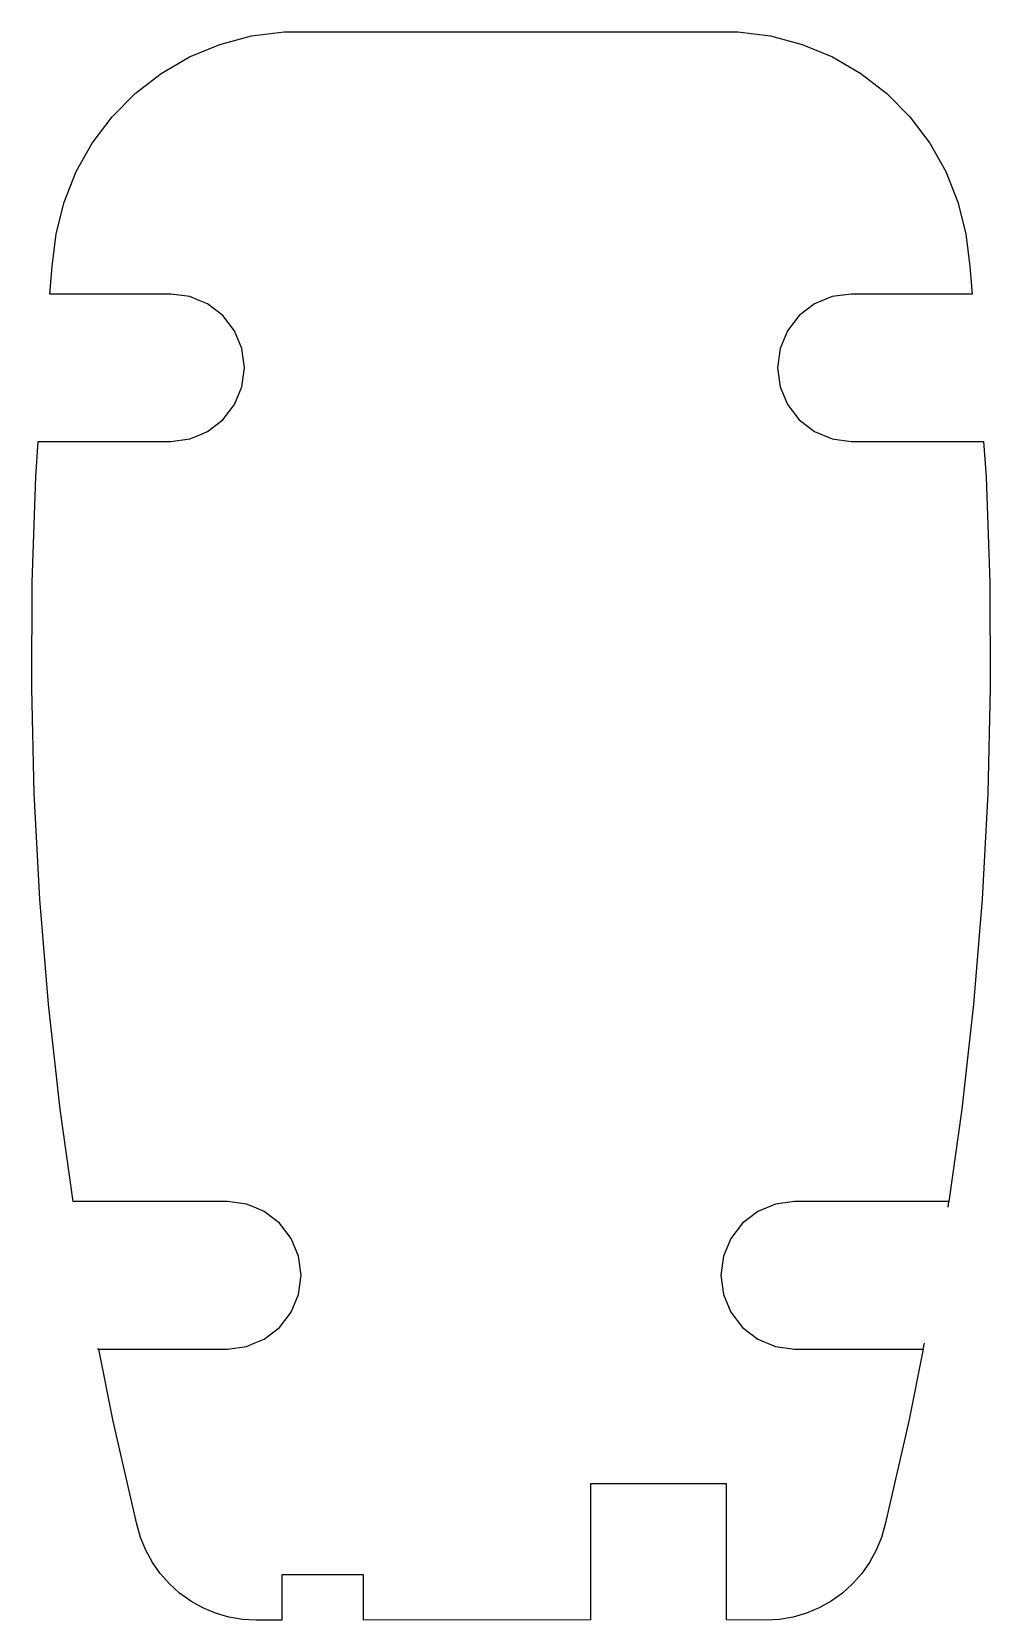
# Model space of a CAD drawing. Header units: metres. Extents: x -88.5 to -46.2, y -35 to 35.
import ezdxf

# ---------------------------------------------------------------- set-up
doc = ezdxf.new("R2010")
doc.units = ezdxf.units.M

msp = doc.modelspace()

# ---------------------------------------------------------------- linework, layer by layer
at = {"layer": 'Component#1'}
for p, q in [((-48.063, -16.8), (-48.027, -16.55)), ((-85.501, -23.05), (-85.551, -23.05)), ((-49.158, -23.05), (-49.108, -22.8))]:
    msp.add_line(p, q, dxfattribs=at)
msp.add_polyline3d([(-55.671, -22.939, 0), (-54.83, -23.05, 0), (-49.158, -23.05, 0), (-49.796, -26.237, 0), (-50.84, -30.772, 0), (-51.004, -31.357, 0), (-51.232, -31.919, 0), (-51.522, -32.453, 0), (-51.87, -32.95, 0), (-52.273, -33.405, 0), (-52.724, -33.812, 0), (-53.218, -34.165, 0), (-53.748, -34.46, 0), (-54.309, -34.694, 0), (-54.892, -34.863, 0), (-55.49, -34.966, 0), (-56.097, -35, 0), (-57.83, -34.989, 0), (-57.83, -28.994, 0), (-63.83, -28.994, 0), (-63.83, -34.994, 0), (-73.83, -35, 0), (-73.83, -33, 0), (-77.43, -33, 0), (-77.43, -35.005, 0), (-78.563, -35, 0), (-79.169, -34.966, 0), (-79.768, -34.863, 0), (-80.351, -34.694, 0), (-80.912, -34.461, 0), (-81.442, -34.165, 0), (-81.936, -33.812, 0), (-82.387, -33.405, 0), (-82.789, -32.95, 0), (-83.138, -32.453, 0), (-83.428, -31.92, 0), (-83.656, -31.357, 0), (-83.82, -30.772, 0), (-84.864, -26.238, 0), (-85.501, -23.05, 0), (-79.83, -23.05, 0), (-78.989, -22.939, 0), (-78.653, -22.8, 0), (-78.205, -22.615, 0), (-77.532, -22.098, 0), (-77.015, -21.425, 0), (-76.691, -20.641, 0), (-76.58, -19.8, 0), (-76.691, -18.959, 0), (-77.015, -18.175, 0), (-77.532, -17.502, 0), (-78.205, -16.985, 0), (-78.653, -16.8, 0), (-78.989, -16.661, 0), (-79.83, -16.55, 0), (-86.632, -16.55, 0), (-87.204, -12.48, 0), (-87.718, -7.855, 0), (-88.097, -3.217, 0), (-88.342, 1.429, 0), (-88.453, 6.081, 0), (-88.429, 10.734, 0), (-88.271, 15.385, 0), (-88.172, 16.95, 0), (-82.33, 16.95, 0), (-81.489, 17.061, 0), (-81.153, 17.2, 0), (-80.705, 17.385, 0), (-80.032, 17.902, 0), (-79.515, 18.575, 0), (-79.191, 19.359, 0), (-79.08, 20.2, 0), (-79.191, 21.041, 0), (-79.515, 21.825, 0), (-80.032, 22.498, 0), (-80.705, 23.015, 0), (-81.153, 23.2, 0), (-81.489, 23.339, 0), (-82.33, 23.45, 0), (-87.662, 23.45, 0), (-87.55, 24.662, 0), (-87.385, 26.099, 0), (-87.031, 27.501, 0), (-86.494, 28.844, 0), (-85.784, 30.104, 0), (-84.913, 31.259, 0), (-83.896, 32.288, 0), (-82.753, 33.174, 0), (-81.502, 33.9, 0), (-80.166, 34.453, 0), (-78.768, 34.825, 0), (-77.333, 35.008, 0), (-75.887, 35, 0), (-67.33, 35, 0), (-58.773, 35, 0), (-57.327, 35.008, 0), (-55.892, 34.825, 0), (-54.494, 34.453, 0), (-53.158, 33.9, 0), (-51.907, 33.174, 0), (-50.764, 32.288, 0), (-49.747, 31.259, 0), (-48.876, 30.104, 0), (-48.166, 28.844, 0), (-47.629, 27.501, 0), (-47.275, 26.099, 0), (-47.11, 24.662, 0), (-46.998, 23.45, 0), (-52.33, 23.45, 0), (-53.171, 23.339, 0), (-53.955, 23.015, 0), (-54.628, 22.498, 0), (-55.145, 21.825, 0), (-55.469, 21.041, 0), (-55.58, 20.2, 0), (-55.469, 19.359, 0), (-55.145, 18.575, 0), (-54.628, 17.902, 0), (-53.955, 17.385, 0), (-53.171, 17.061, 0), (-52.33, 16.95, 0), (-46.504, 16.95, 0), (-46.389, 15.385, 0), (-46.231, 10.734, 0), (-46.207, 6.081, 0), (-46.317, 1.429, 0), (-46.563, -3.217, 0), (-46.942, -7.855, 0), (-47.456, -12.48, 0), (-48.027, -16.55, 0), (-54.83, -16.55, 0), (-55.671, -16.661, 0), (-56.455, -16.985, 0), (-57.128, -17.502, 0), (-57.645, -18.175, 0), (-57.969, -18.959, 0), (-58.08, -19.8, 0), (-57.969, -20.641, 0), (-57.645, -21.425, 0), (-57.128, -22.098, 0), (-56.455, -22.615, 0), (-55.671, -22.939, 0)], dxfattribs=at)

doc.saveas('drawing.dxf')
